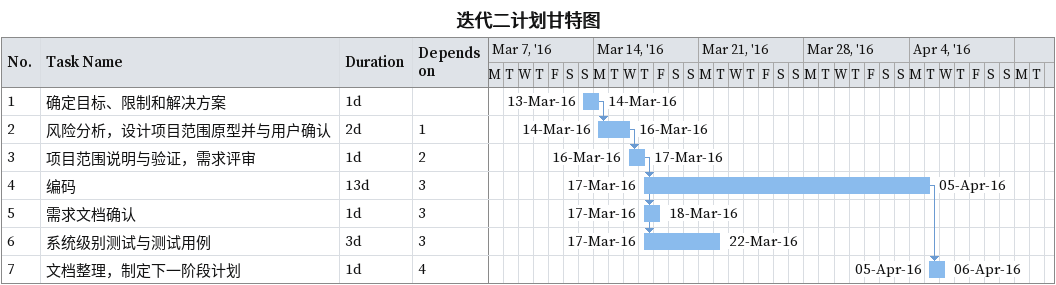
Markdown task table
迭代二计划甘特图

| ID | Task | Duration | Start | Finish | Predecessors |
|---|---|---|---|---|---|
| 1 | 确定目标、限制和解决方案 | 1d | 2016-03-13 | 2016-03-14 |  |
| 2 | 风险分析，设计项目范围原型并与用户确认 | 2d | 2016-03-14 | 2016-03-16 | 1 |
| 3 | 项目范围说明与验证，需求评审 | 1d | 2016-03-16 | 2016-03-17 | 2 |
| 4 | 编码 | 13d | 2016-03-17 | 2016-04-05 | 3 |
| 5 | 需求文档确认 | 1d | 2016-03-17 | 2016-03-18 | 3 |
| 6 | 系统级别测试与测试用例 | 3d | 2016-03-17 | 2016-03-22 | 3 |
| 7 | 文档整理，制定下一阶段计划 | 1d | 2016-04-05 | 2016-04-06 | 4 |
